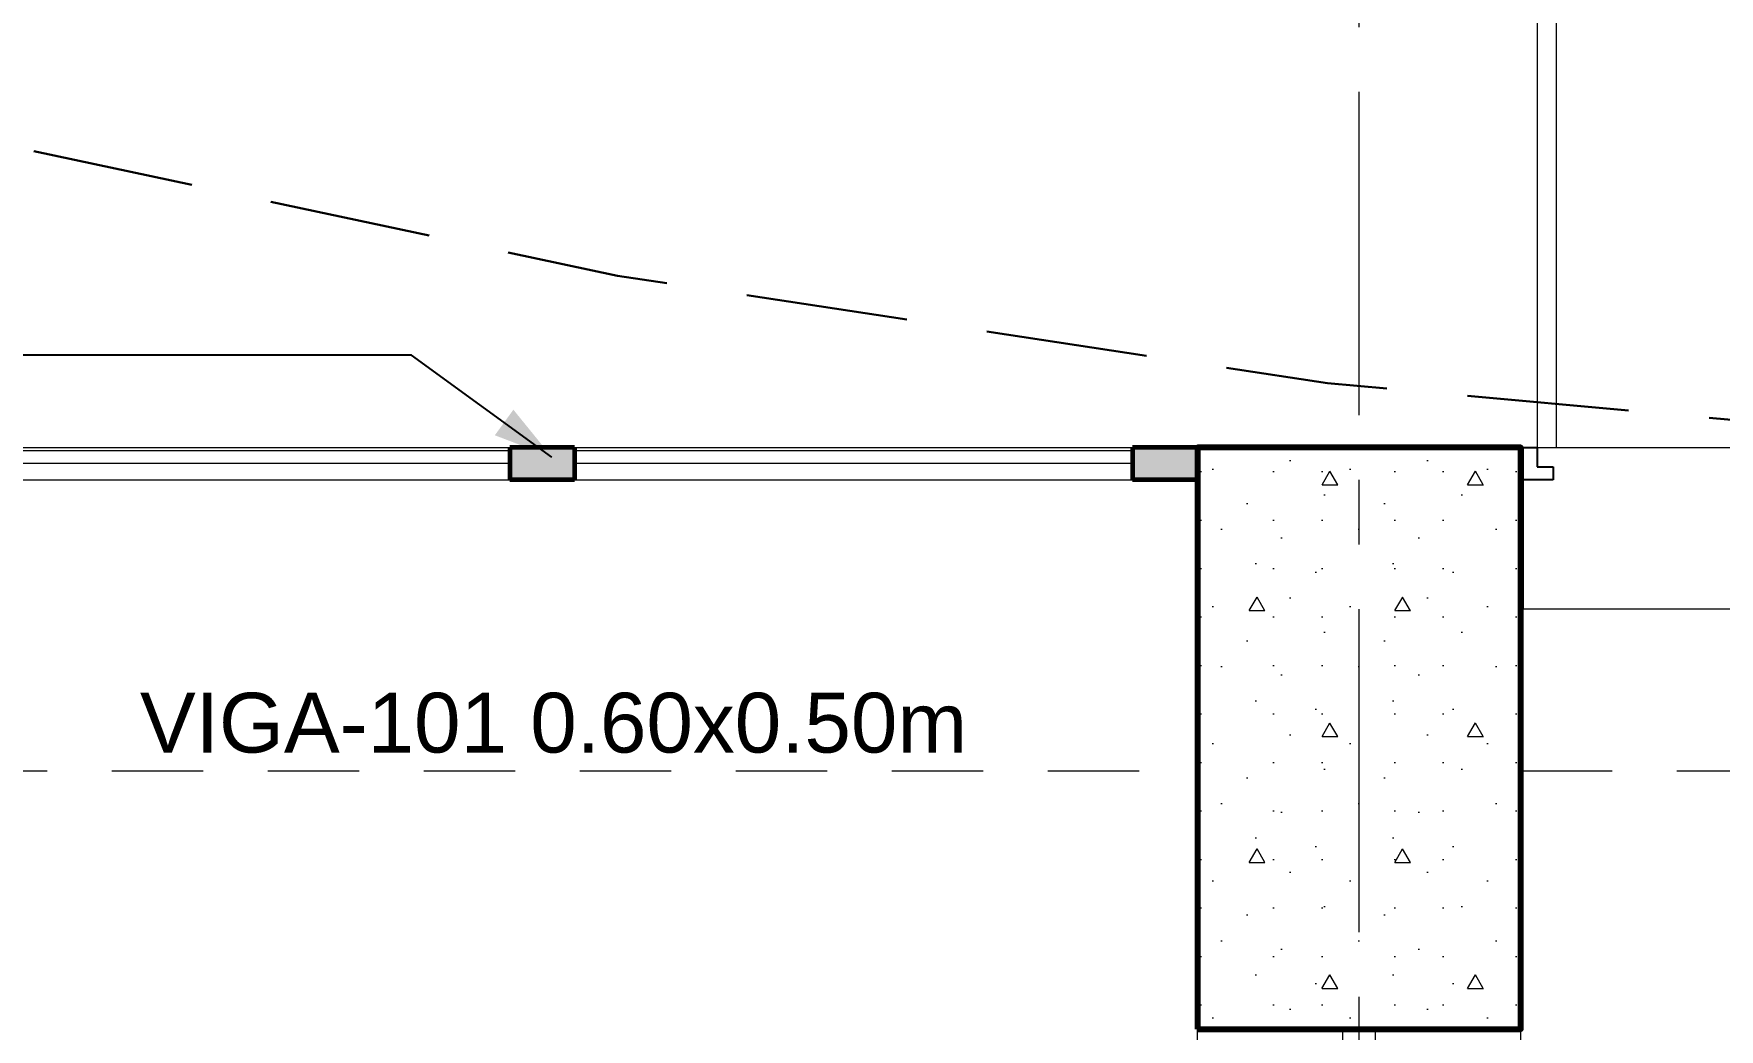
# Model space of a CAD drawing. Header units: inches. Extents: x -19 to 5698, y -728 to 92.
# Drawn here: x 398.271 to 400.877, y 16.5 to 18.04 of the extents above; entities that cross this region are included whole.
import ezdxf

# ---------------------------------------------------------------- set-up
doc = ezdxf.new("R2010")
doc.units = ezdxf.units.IN
doc.header["$MEASUREMENT"] = 0
doc.set_wipeout_variables(frame=1)
for name, pattern in [('HIDDEN', [0.375, 0.25, -0.125]), ('Hidden Line', [0.195611, 0.141111, -0.0545]), ('Punto & Raya', [0.65, 0.5, -0.075, 0, -0.075]), ('Wipeout_Contour', [1, 0, -1])]:
    doc.linetypes.add(name, pattern=pattern)
doc.layers.get('0').update_dxf_attribs({"color": 61})
doc.layers.add('00 conduct tomacorr', color=120, linetype='HIDDEN', lineweight=30)
for name, color, linetype in [('02 _ ARQ _ ALB _ Ejes Generales', 251, 'Continuous'), ('02 _ ARQ _ ZON _ Espacio.3D', 7, 'Continuous'), ('08 _ STR _ EXT _ 06 Columnas', 7, 'Continuous'), ('08 _ STR _ EXT _ 09 Vigas', 251, 'Continuous'), ('Acabado - Muros', 7, 'Continuous'), ('Estructura - 04 MURO', 7, 'Continuous'), ('Notas - Etiquetas', 7, 'Continuous')]:
    doc.layers.add(name, color=color, linetype=linetype)
doc.styles.add('Estilo_Generado_4', font='swisse.ttf')
doc.dimstyles.new('Estilo_Generado__8', dxfattribs={"dimtxt": 0.18, "dimasz": 0.0912, "dimexe": 0.18, "dimexo": 0.0625, "dimgap": 0, "dimtad": 0, "dimtih": 1, "dimtoh": 1, "dimdec": 4, "dimzin": 0, "dimdsep": 46, "dimcen": 0.09, "dimadec": 0, "dimazin": 0, "dimtfac": 1, "dimtdec": 4, "dimtmove": 0, "dimatfit": 3, "dimldrblk": 'ARROWHEAD_5', "dimfxl": 1, "dimtolj": 1, "dimtzin": 0, "dimarcsym": 0})

# ---------------------------------------------------------------- blocks, each defined once
blk = doc.blocks.new('ARROWHEAD_5')
at = {"linetype": 'Continuous', "lineweight": 0}
blk.add_hatch(color=0, dxfattribs=at).paths.add_polyline_path([(-1, 0.2679), (0, 0), (-1, -0.2679)])
at = {"color": 0, "linetype": 'Continuous', "lineweight": 0}
blk.add_line((0, 0), (-1, 0), dxfattribs=at)

msp = doc.modelspace()

# ---------------------------------------------------------------- hatches: boundary and pattern name
at = {"layer": '08 _ STR _ EXT _ 06 Columnas', "linetype": 'Continuous', "lineweight": 9}
h = msp.add_hatch(dxfattribs=at)
h.set_pattern_fill('HORMIGÓN_EN_MASA_0002', style=0, pattern_type=2)
h.set_pattern_definition([(0, (370.00008, 2e-08), (0, 0.3897114), [0.024375, -0.200625]), (0, (370.11258, 0.19486), (0, 0.3897114), [0.024375, -0.200625]), (60, (370.00008, 2e-08), (-0.3375, 0.1948557), [0.024375, -0.200625]), (60, (370.22508, 2e-08), (-0.3375, 0.1948557), [0.024375, -0.200625]), (120, (370.02445, 2e-08), (0.3375, 0.1948557), [0.024375, -0.200625]), (120, (370.24945, 2e-08), (0.3375, 0.1948557), [0.024375, -0.200625]), (0, (370.000076, 0.0375), (0, 0.075), [0, -0.075, 0, -0.1125]), (45, (370.037576, 0.0375), (-0.05303301, 0.05303301), [0, -0.05625, 0, -0.09375])])
h.paths.add_polyline_path([(400.0701, 16.5), (400.5701, 16.5), (400.5701, 17.4), (400.0701, 17.4)])

# ---------------------------------------------------------------- linework, layer by layer
at = {"layer": '00 conduct tomacorr'}
msp.add_arc((399.1244, 17.2759), 2.2157, 180.0024, 257.0024, dxfattribs=at)
at = {"layer": '02 _ ARQ _ ALB _ Ejes Generales', "color": 251, "linetype": 'Punto & Raya', "lineweight": 13, "true_color": 0x636466}
msp.add_line((400.3201, 3.05), (400.3201, 44.9), dxfattribs=at)
at = {"layer": '02 _ ARQ _ ZON _ Espacio.3D', "color": 254, "linetype": 'Continuous', "lineweight": 0, "flags": 128}
msp.add_lwpolyline([(390.0701, 17.4), (414.5701, 17.4)], dxfattribs=at)
for points in [[(400.07, 7.3509), (400.0701, 8.1), (400.295, 8.1), (400.295, 16.5), (400.0701, 16.5), (400.07, 17.35), (394.17, 17.3498), (394.17, 16.9001), (393.5701, 16.9), (393.57, 16.2999), (393.12, 16.2999), (393.12, 15.4), (394.32, 15.4), (394.3201, 7.7), (396.8257, 7.7), (396.8257, 7.35)], [(407.0701, 7.7), (407.0697, 17.15), (400.5701, 17.15), (400.5701, 16.5), (400.345, 16.5), (400.345, 8.1), (400.5701, 8.1), (400.5701, 7.7), (400.9701, 7.7), (400.97, 7.3509), (406.8701, 7.35), (406.8701, 7.7)]]:
    msp.add_lwpolyline(points, close=True, dxfattribs=at)
at = {"layer": '08 _ STR _ EXT _ 06 Columnas', "color": 7, "linetype": 'Continuous', "lineweight": 80, "flags": 128}
msp.add_lwpolyline([(400.0701, 16.5), (400.5701, 16.5), (400.5701, 17.4), (400.0701, 17.4)], close=True, dxfattribs=at)
at = {"layer": '08 _ STR _ EXT _ 09 Vigas', "color": 251, "linetype": 'Hidden Line', "lineweight": 13, "true_color": 0x636466}
for p, q in [((400.5701, 17.4), (400.0701, 17.4)), ((400.5701, 17.4), (414.0701, 17.4)), ((393.5701, 16.9), (400.0701, 16.9)), ((400.0701, 7.7), (400.0701, 16.9)), ((400.5701, 16.9), (407.0701, 16.9)), ((400.5701, 7.7), (400.5701, 16.9))]:
    msp.add_line(p, q, dxfattribs=at)
at = {"layer": 'Acabado - Muros', "color": 7, "linetype": 'Continuous', "lineweight": 60}
msp.add_line((400.0701, 17.4), (400.0701, 17.35), dxfattribs=at)
at = {"layer": 'Estructura - 04 MURO', "color": 165, "linetype": 'Continuous', "lineweight": 15}
for p, q in [((400.5951, 18.55), (400.5951, 17.4)), ((400.6251, 17.4), (400.6251, 18.55)), ((400.5951, 17.4), (400.6251, 17.4))]:
    msp.add_line(p, q, dxfattribs=at)
at = {"layer": 'Estructura - 04 MURO', "color": 7, "linetype": 'Continuous', "lineweight": 80}
for p, q in [((400.5701, 17.4), (400.5701, 17.35)), ((400.5701, 17.4), (400.5701, 17.35)), ((400.5701, 17.4), (400.5701, 17.35)), ((400.5701, 17.35), (400.5701, 17.15)), ((400.5701, 17.35), (400.5701, 17.15))]:
    msp.add_line(p, q, dxfattribs=at)
at = {"layer": 'Estructura - 04 MURO', "color": 165, "linetype": 'Continuous', "lineweight": 25}
for p, q in [((400.5701, 17.35), (400.5701, 17.4)), ((400.5701, 17.4), (400.5951, 17.4)), ((400.5951, 17.4), (400.5951, 17.37)), ((400.5951, 17.37), (400.6201, 17.37)), ((400.6201, 17.37), (400.6201, 17.35)), ((400.6201, 17.35), (400.5701, 17.35))]:
    msp.add_line(p, q, dxfattribs=at)
at = {"layer": 'Estructura - 04 MURO', "color": 165, "linetype": 'Continuous', "lineweight": 15}
msp.add_arc((400.5951, 17.4), 1.15, 0, 90, dxfattribs=at)

# ---------------------------------------------------------------- texts
at = {"layer": 'Notas - Etiquetas', "color": 171, "linetype": 'Continuous', "lineweight": 13, "insert": (398.4357, 16.9267), "char_height": 0.0925, "attachment_point": 7, "style": 'Estilo_Generado_4'}
msp.add_mtext('\\A1;{\\pql;\\fSwis721 Ex BT|b0|i0|c0|p34;VIGA-101\\fSwis721 Ex BT|b0|i0|c0|p34; \\fSwis721 Ex BT|b0|i0|c0|p34;0.60\\fSwis721 Ex BT|b0|i0|c0|p34;x\\fSwis721 Ex BT|b0|i0|c0|p34;0.50\\fSwis721 Ex BT|b0|i0|c0|p34;m}', dxfattribs=at)

# ---------------------------------------------------------------- next in the draw order: wipeouts: each hides what was drawn before it
at = {"color": 254, "linetype": 'Wipeout_Contour', "lineweight": 0, "ltscale": 19464.156562}
msp.add_wipeout([(396.8575, 17.367), (396.8575, 17.35), (399.0075, 17.35), (399.0075, 17.4), (396.874, 17.4), (396.874, 17.367)], dxfattribs=at).dxf.layer = 'Acabado - Muros'
at = {"color": 254, "linetype": 'Wipeout_Contour', "lineweight": 0, "ltscale": 12983.285459}
msp.add_wipeout([(399.1075, 17.35), (399.9701, 17.35), (399.9701, 17.4), (399.1075, 17.4)], dxfattribs=at).dxf.layer = 'Acabado - Muros'

# ---------------------------------------------------------------- next in the draw order: linework, layer by layer
at = {"layer": 'Acabado - Muros', "color": 7, "linetype": 'Continuous', "lineweight": 60}
for p, q in [((399.1075, 17.35), (399.0075, 17.35)), ((400.0701, 17.35), (399.9701, 17.35))]:
    msp.add_line(p, q, dxfattribs=at)
at = {"layer": 'Acabado - Muros', "color": 251, "linetype": 'Continuous', "lineweight": 13, "flags": 128}
for points in [[(396.874, 17.4), (399.0075, 17.4)], [(399.1075, 17.4), (399.9701, 17.4)], [(395.47, 17.35), (396.8575, 17.35), (399.0075, 17.35)], [(399.1075, 17.35), (399.9701, 17.35)]]:
    msp.add_lwpolyline(points, dxfattribs=at)

# ---------------------------------------------------------------- next in the draw order: wipeouts: each hides what was drawn before it
at = {"color": 254, "linetype": 'Wipeout_Contour', "lineweight": 0, "ltscale": 12976.893719}
msp.add_wipeout([(399.0075, 17.395), (396.874, 17.395), (396.874, 17.375), (399.0075, 17.375)], dxfattribs=at).dxf.layer = 'Acabado - Muros'
at = {"color": 254, "linetype": 'Wipeout_Contour', "lineweight": 0, "ltscale": 12983.285673}
msp.add_wipeout([(399.9701, 17.395), (399.1075, 17.395), (399.1075, 17.375), (399.9701, 17.375)], dxfattribs=at).dxf.layer = 'Acabado - Muros'

# ---------------------------------------------------------------- next in the draw order: hatches: boundary and pattern name
at = {"layer": 'Acabado - Muros', "linetype": 'Continuous', "lineweight": 0}
for points in [[(399.1075, 17.35), (399.1075, 17.4), (399.0075, 17.4), (399.0075, 17.35)], [(399.9701, 17.4), (399.9701, 17.35), (400.0701, 17.35), (400.0701, 17.4)]]:
    msp.add_hatch(color=254, dxfattribs=at).paths.add_polyline_path(points)

# ---------------------------------------------------------------- next in the draw order: linework, layer by layer
at = {"layer": '00 conduct tomacorr'}
msp.add_arc((402.4965, 35.8866, -0.0001), 18.5213, 218.5229, 273.50763, dxfattribs=at)
at = {"layer": '08 _ STR _ EXT _ 09 Vigas', "color": 251, "linetype": 'Hidden Line', "lineweight": 13, "true_color": 0x636466}
msp.add_line((379.57, 17.4), (400.0701, 17.4), dxfattribs=at)
at = {"layer": 'Acabado - Muros', "color": 7, "linetype": 'Continuous', "lineweight": 60}
for p, q in [((399.1075, 17.4), (399.0075, 17.4)), ((399.0075, 17.4), (399.0075, 17.35)), ((399.1075, 17.4), (399.1075, 17.35)), ((399.9701, 17.4), (399.9701, 17.35)), ((400.0701, 17.4), (399.9701, 17.4))]:
    msp.add_line(p, q, dxfattribs=at)
at = {"layer": 'Acabado - Muros', "color": 7, "linetype": 'Continuous', "lineweight": 13, "flags": 128}
for points in [[(399.0075, 17.395), (399.0075, 17.375), (396.874, 17.375), (396.874, 17.395)], [(399.9701, 17.395), (399.9701, 17.375), (399.1075, 17.375), (399.1075, 17.395)]]:
    msp.add_lwpolyline(points, close=True, dxfattribs=at)

# ---------------------------------------------------------------- next in the draw order: leaders
at = {"layer": 'Notas - Etiquetas', "color": 144, "linetype": 'Continuous', "lineweight": 13, "annotation_type": 0, "has_hookline": 1, "hookline_direction": 1, "text_width": 1.9482}
msp.add_leader([(399.0724, 17.385), (398.8552, 17.5425), (396.3852, 17.5425)], dimstyle='Estilo_Generado__8', dxfattribs=at)

doc.saveas('drawing.dxf')
